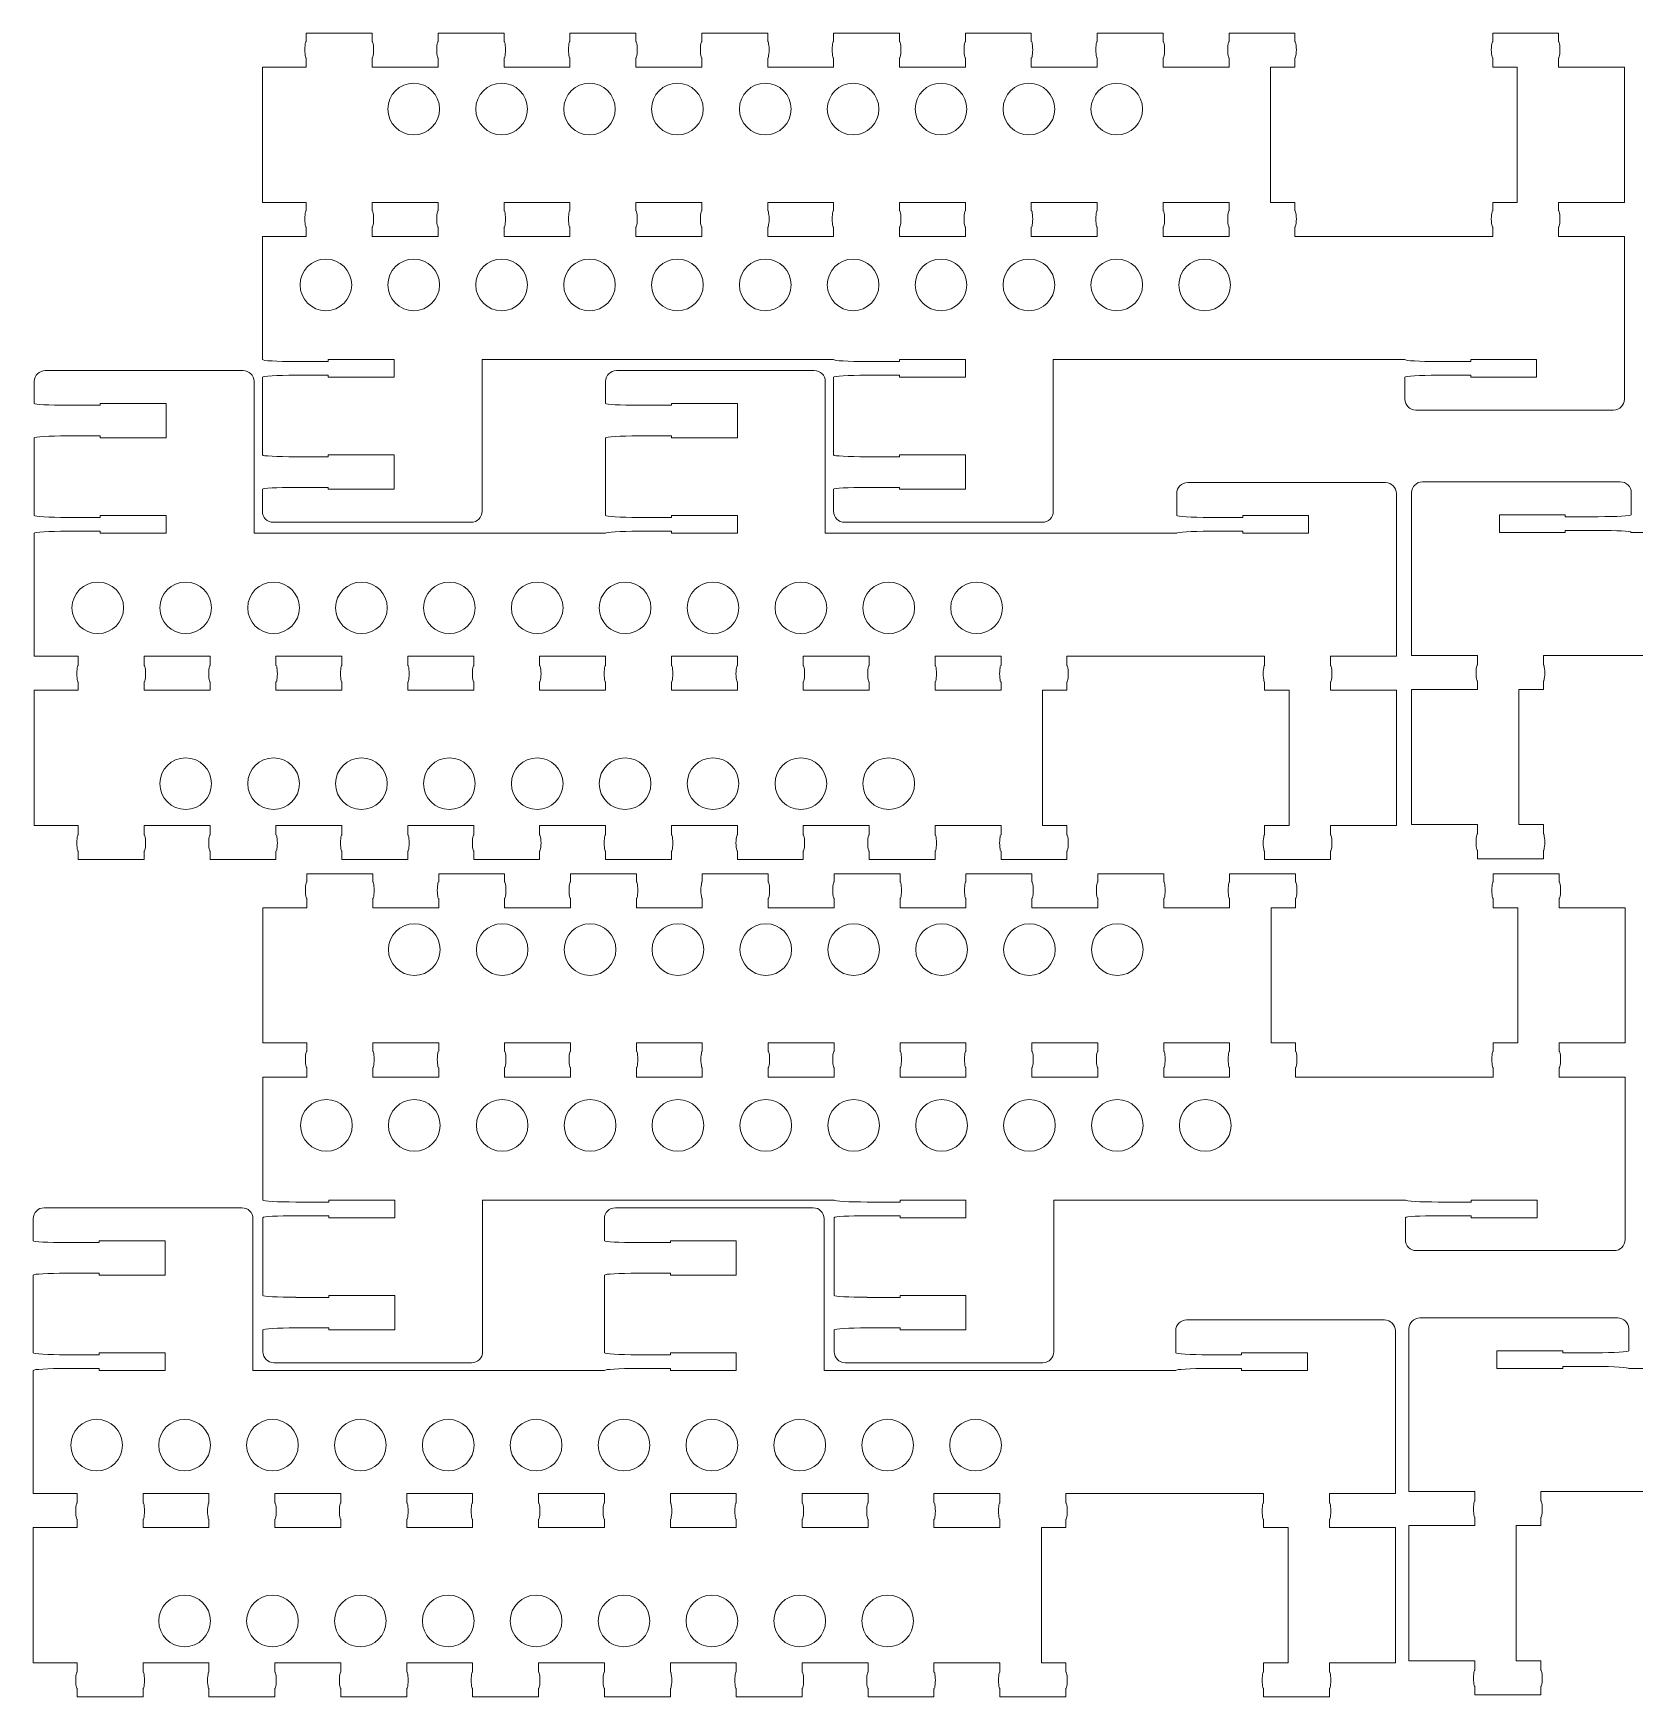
# Model space of a CAD drawing. Header units: millimetres. Extents: x 6 to 617, y 2 to 305.
# Drawn here: x 167 to 312.8, y 2.5 to 153.9 of the extents above; entities that cross this region are included whole.
import ezdxf

# ---------------------------------------------------------------- set-up
doc = ezdxf.new("R2010")
doc.units = ezdxf.units.MM
doc.header["$LTSCALE"] = 12.7
doc.layers.add('Visible', color=1, linetype='Continuous', lineweight=13)

msp = doc.modelspace()

# ---------------------------------------------------------------- linework, layer by layer
at = {"layer": 'Visible'}
for p, q in [((191.87, 153.14), (191.87, 153.89)), ((197.87, 153.89), (191.87, 153.89)), ((197.87, 153.14), (197.87, 153.89)), ((203.87, 153.14), (203.87, 153.89)), ((209.87, 153.89), (203.87, 153.89)), ((209.87, 153.14), (209.87, 153.89)), ((215.87, 153.14), (215.87, 153.89)), ((221.87, 153.89), (215.87, 153.89)), ((221.87, 153.14), (221.87, 153.89)), ((227.87, 153.14), (227.87, 153.89)), ((233.87, 153.89), (227.87, 153.89)), ((233.87, 153.14), (233.87, 153.89)), ((239.87, 153.14), (239.87, 153.89)), ((245.87, 153.89), (239.87, 153.89)), ((245.87, 153.14), (245.87, 153.89)), ((251.87, 153.14), (251.87, 153.89)), ((257.87, 153.89), (251.87, 153.89)), ((257.87, 153.14), (257.87, 153.89)), ((263.87, 153.14), (263.87, 153.89)), ((269.87, 153.89), (263.87, 153.89)), ((269.87, 153.14), (269.87, 153.89)), ((275.87, 153.14), (275.87, 153.89)), ((281.87, 153.89), (275.87, 153.89)), ((281.87, 153.14), (281.87, 153.89)), ((299.87, 153.14), (299.87, 153.89)), ((305.87, 153.89), (299.87, 153.89)), ((305.87, 153.14), (305.87, 153.89)), ((191.87, 150.79), (191.87, 151.64)), ((197.87, 150.79), (197.87, 151.64)), ((203.87, 150.79), (203.87, 151.64)), ((209.87, 150.79), (209.87, 151.64)), ((215.87, 150.79), (215.87, 151.64)), ((221.87, 150.79), (221.87, 151.64)), ((227.87, 150.79), (227.87, 151.64)), ((233.87, 150.79), (233.87, 151.64)), ((239.87, 150.79), (239.87, 151.64)), ((245.87, 150.79), (245.87, 151.64)), ((251.87, 150.79), (251.87, 151.64)), ((257.87, 150.79), (257.87, 151.64)), ((263.87, 150.79), (263.87, 151.64)), ((269.87, 150.79), (269.87, 151.64)), ((275.87, 150.79), (275.87, 151.64)), ((281.87, 150.79), (281.87, 151.64)), ((299.87, 150.79), (299.87, 151.64)), ((305.87, 150.79), (305.87, 151.64)), ((187.87, 150.79), (187.87, 138.49)), ((187.87, 150.79), (191.87, 150.79)), ((197.87, 150.79), (203.87, 150.79)), ((209.87, 150.79), (215.87, 150.79)), ((221.87, 150.79), (227.87, 150.79)), ((233.87, 150.79), (239.87, 150.79)), ((245.87, 150.79), (251.87, 150.79)), ((257.87, 150.79), (263.87, 150.79)), ((269.87, 150.79), (275.87, 150.79)), ((281.87, 150.79), (279.65, 150.79)), ((279.65, 150.79), (279.65, 138.49)), ((302.1, 150.79), (299.87, 150.79)), ((302.1, 150.79), (302.1, 138.49)), ((305.87, 150.79), (311.87, 150.79)), ((311.87, 150.79), (311.87, 138.49)), ((187.87, 138.49), (191.87, 138.49)), ((191.87, 137.74), (191.87, 138.49)), ((197.87, 138.49), (203.87, 138.49)), ((197.87, 137.74), (197.87, 138.49)), ((203.87, 137.74), (203.87, 138.49)), ((209.87, 138.49), (215.87, 138.49)), ((209.87, 137.74), (209.87, 138.49)), ((215.87, 137.74), (215.87, 138.49)), ((221.87, 138.49), (227.87, 138.49)), ((221.87, 137.74), (221.87, 138.49)), ((227.87, 137.74), (227.87, 138.49)), ((233.87, 138.49), (239.87, 138.49)), ((233.87, 137.74), (233.87, 138.49)), ((239.87, 137.74), (239.87, 138.49)), ((245.87, 138.49), (251.87, 138.49)), ((245.87, 137.74), (245.87, 138.49)), ((251.87, 137.74), (251.87, 138.49)), ((257.87, 138.49), (263.87, 138.49)), ((257.87, 137.74), (257.87, 138.49)), ((263.87, 137.74), (263.87, 138.49)), ((269.87, 138.49), (275.87, 138.49)), ((269.87, 137.74), (269.87, 138.49)), ((275.87, 137.74), (275.87, 138.49)), ((281.87, 138.49), (279.65, 138.49)), ((281.87, 137.74), (281.87, 138.49)), ((299.87, 137.74), (299.87, 138.49)), ((302.1, 138.49), (299.87, 138.49)), ((305.87, 138.49), (311.87, 138.49)), ((305.87, 137.74), (305.87, 138.49)), ((187.87, 135.39), (187.87, 124.19)), ((191.87, 135.39), (187.87, 135.39)), ((191.87, 135.39), (191.87, 136.24)), ((197.87, 135.39), (197.87, 136.24)), ((203.87, 135.39), (197.87, 135.39)), ((203.87, 135.39), (203.87, 136.24)), ((209.87, 135.39), (209.87, 136.24)), ((215.87, 135.39), (209.87, 135.39)), ((215.87, 135.39), (215.87, 136.24)), ((221.87, 135.39), (221.87, 136.24)), ((227.87, 135.39), (221.87, 135.39)), ((227.87, 135.39), (227.87, 136.24)), ((233.87, 135.39), (233.87, 136.24)), ((239.87, 135.39), (233.87, 135.39)), ((239.87, 135.39), (239.87, 136.24)), ((245.87, 135.39), (245.87, 136.24)), ((251.87, 135.39), (245.87, 135.39)), ((251.87, 135.39), (251.87, 136.24)), ((257.87, 135.39), (257.87, 136.24)), ((263.87, 135.39), (257.87, 135.39)), ((263.87, 135.39), (263.87, 136.24)), ((269.87, 135.39), (269.87, 136.24)), ((275.87, 135.39), (269.87, 135.39)), ((275.87, 135.39), (275.87, 136.24)), ((281.87, 135.39), (281.87, 136.24)), ((299.87, 135.39), (281.87, 135.39)), ((299.87, 135.39), (299.87, 136.24)), ((305.87, 135.39), (305.87, 136.24)), ((311.87, 135.39), (305.87, 135.39)), ((311.87, 135.39), (311.87, 120.59)), ((193.87, 124.19), (199.87, 124.19)), ((193.87, 124.01), (193.87, 124.19)), ((199.87, 124.19), (199.87, 122.59)), ((207.87, 124.19), (239.87, 124.19)), ((207.87, 124.19), (207.87, 110.39)), ((245.87, 124.19), (251.87, 124.19)), ((245.87, 124.01), (245.87, 124.19)), ((251.87, 124.19), (251.87, 122.59)), ((259.87, 124.19), (291.87, 124.19)), ((259.87, 124.19), (259.87, 110.39)), ((297.87, 124.19), (303.87, 124.19)), ((297.87, 124.01), (297.87, 124.19)), ((303.87, 124.19), (303.87, 122.59)), ((186.11, 123.2), (168.11, 123.2)), ((190.87, 124.01), (193.87, 124.01)), ((190.87, 122.76), (193.87, 122.76)), ((193.87, 122.76), (193.87, 122.59)), ((238.11, 123.2), (220.11, 123.2)), ((242.87, 124.01), (245.87, 124.01)), ((242.87, 122.76), (245.87, 122.76)), ((245.87, 122.76), (245.87, 122.59)), ((294.87, 124.01), (297.87, 124.01)), ((294.87, 122.76), (297.87, 122.76)), ((297.87, 122.76), (297.87, 122.59)), ((167.11, 120.2), (167.11, 122.2)), ((187.11, 108.4), (187.11, 122.2)), ((187.87, 122.59), (187.87, 115.51)), ((199.87, 122.59), (193.87, 122.59)), ((219.11, 120.2), (219.11, 122.2)), ((239.11, 108.4), (239.11, 122.2)), ((239.87, 122.59), (239.87, 115.51)), ((251.87, 122.59), (245.87, 122.59)), ((291.87, 122.59), (291.87, 120.59)), ((303.87, 122.59), (297.87, 122.59)), ((170.11, 120.03), (173.11, 120.03)), ((179.11, 120.2), (173.11, 120.2)), ((173.11, 120.03), (173.11, 120.2)), ((179.11, 117.08), (179.11, 120.2)), ((222.11, 120.03), (225.11, 120.03)), ((231.11, 120.2), (225.11, 120.2)), ((225.11, 120.03), (225.11, 120.2)), ((231.11, 117.08), (231.11, 120.2)), ((310.87, 119.59), (292.87, 119.59)), ((167.11, 110), (167.11, 117.08)), ((170.11, 117.24), (173.11, 117.24)), ((173.11, 117.24), (173.11, 117.08)), ((179.11, 117.08), (173.11, 117.08)), ((219.11, 110), (219.11, 117.08)), ((222.11, 117.24), (225.11, 117.24)), ((225.11, 117.24), (225.11, 117.08)), ((231.11, 117.08), (225.11, 117.08)), ((190.87, 115.34), (193.87, 115.34)), ((199.87, 115.51), (193.87, 115.51)), ((193.87, 115.34), (193.87, 115.51)), ((199.87, 115.51), (199.87, 112.39)), ((242.87, 115.34), (245.87, 115.34)), ((251.87, 115.51), (245.87, 115.51)), ((245.87, 115.34), (245.87, 115.51)), ((251.87, 115.51), (251.87, 112.39)), ((187.87, 112.39), (187.87, 110.39)), ((190.87, 112.55), (193.87, 112.55)), ((193.87, 112.55), (193.87, 112.39)), ((199.87, 112.39), (193.87, 112.39)), ((239.87, 112.39), (239.87, 110.39)), ((242.87, 112.55), (245.87, 112.55)), ((245.87, 112.55), (245.87, 112.39)), ((251.87, 112.39), (245.87, 112.39)), ((290.11, 113), (272.11, 113)), ((292.48, 97.27), (292.48, 112.07)), ((293.48, 113.07), (311.48, 113.07)), ((312.48, 110.07), (312.48, 112.07)), ((271.11, 110), (271.11, 112)), ((291.11, 97.2), (291.11, 112)), ((170.11, 109.82), (173.11, 109.82)), ((179.11, 110), (173.11, 110)), ((173.11, 109.82), (173.11, 110)), ((179.11, 108.4), (179.11, 110)), ((206.87, 109.39), (188.87, 109.39)), ((222.11, 109.82), (225.11, 109.82)), ((231.11, 110), (225.11, 110)), ((225.11, 109.82), (225.11, 110)), ((231.11, 108.4), (231.11, 110)), ((258.87, 109.39), (240.87, 109.39)), ((274.11, 109.82), (277.11, 109.82)), ((283.11, 110), (277.11, 110)), ((277.11, 109.82), (277.11, 110)), ((283.11, 108.4), (283.11, 110)), ((300.48, 110.07), (306.48, 110.07)), ((300.48, 108.47), (300.48, 110.07)), ((306.48, 109.89), (306.48, 110.07)), ((309.48, 109.89), (306.48, 109.89)), ((167.11, 97.2), (167.11, 108.4)), ((170.11, 108.57), (173.11, 108.57)), ((173.11, 108.57), (173.11, 108.4)), ((173.11, 108.4), (179.11, 108.4)), ((187.11, 108.4), (219.11, 108.4)), ((222.11, 108.57), (225.11, 108.57)), ((225.11, 108.57), (225.11, 108.4)), ((225.11, 108.4), (231.11, 108.4)), ((239.11, 108.4), (271.11, 108.4)), ((274.11, 108.57), (277.11, 108.57)), ((277.11, 108.57), (277.11, 108.4)), ((277.11, 108.4), (283.11, 108.4)), ((306.48, 108.47), (300.48, 108.47)), ((306.48, 108.64), (306.48, 108.47)), ((309.48, 108.64), (306.48, 108.64)), ((344.48, 108.47), (312.48, 108.47)), ((171.11, 97.2), (167.11, 97.2)), ((171.11, 97.2), (171.11, 96.35)), ((177.11, 97.2), (177.11, 96.35)), ((183.11, 97.2), (177.11, 97.2)), ((183.11, 97.2), (183.11, 96.35)), ((189.11, 97.2), (189.11, 96.35)), ((195.11, 97.2), (189.11, 97.2)), ((195.11, 97.2), (195.11, 96.35)), ((201.11, 97.2), (201.11, 96.35)), ((207.11, 97.2), (201.11, 97.2)), ((207.11, 97.2), (207.11, 96.35)), ((213.11, 97.2), (213.11, 96.35)), ((219.11, 97.2), (213.11, 97.2)), ((219.11, 97.2), (219.11, 96.35)), ((225.11, 97.2), (225.11, 96.35)), ((231.11, 97.2), (225.11, 97.2)), ((231.11, 97.2), (231.11, 96.35)), ((243.11, 97.2), (237.11, 97.2)), ((237.11, 97.2), (237.11, 96.35)), ((243.11, 97.2), (243.11, 96.35)), ((249.11, 97.2), (249.11, 96.35)), ((255.11, 97.2), (249.11, 97.2)), ((255.11, 97.2), (255.11, 96.35)), ((279.11, 97.2), (261.11, 97.2)), ((261.11, 97.2), (261.11, 96.35)), ((279.11, 97.2), (279.11, 96.35)), ((291.11, 97.2), (285.11, 97.2)), ((285.11, 97.2), (285.11, 96.35)), ((292.48, 97.27), (298.48, 97.27)), ((298.48, 97.27), (298.48, 96.42)), ((304.48, 97.27), (322.48, 97.27)), ((304.48, 97.27), (304.48, 96.42)), ((167.11, 81.8), (167.11, 94.1)), ((167.11, 94.1), (171.11, 94.1)), ((171.11, 94.85), (171.11, 94.1)), ((177.11, 94.85), (177.11, 94.1)), ((177.11, 94.1), (183.11, 94.1)), ((183.11, 94.85), (183.11, 94.1)), ((189.11, 94.85), (189.11, 94.1)), ((189.11, 94.1), (195.11, 94.1)), ((195.11, 94.85), (195.11, 94.1)), ((201.11, 94.85), (201.11, 94.1)), ((201.11, 94.1), (207.11, 94.1)), ((207.11, 94.85), (207.11, 94.1)), ((213.11, 94.85), (213.11, 94.1)), ((213.11, 94.1), (219.11, 94.1)), ((219.11, 94.85), (219.11, 94.1)), ((225.11, 94.85), (225.11, 94.1)), ((225.11, 94.1), (231.11, 94.1)), ((231.11, 94.85), (231.11, 94.1)), ((237.11, 94.85), (237.11, 94.1)), ((237.11, 94.1), (243.11, 94.1)), ((243.11, 94.85), (243.11, 94.1)), ((249.11, 94.85), (249.11, 94.1)), ((249.11, 94.1), (255.11, 94.1)), ((255.11, 94.85), (255.11, 94.1)), ((258.89, 94.1), (261.11, 94.1)), ((258.89, 94.1), (258.89, 81.8)), ((261.11, 94.85), (261.11, 94.1)), ((279.11, 94.85), (279.11, 94.1)), ((279.11, 94.1), (281.34, 94.1)), ((281.34, 94.1), (281.34, 81.8)), ((285.11, 94.85), (285.11, 94.1)), ((285.11, 94.1), (291.11, 94.1)), ((291.11, 81.8), (291.11, 94.1)), ((292.48, 81.87), (292.48, 94.17)), ((298.48, 94.17), (292.48, 94.17)), ((298.48, 94.92), (298.48, 94.17)), ((302.25, 94.17), (304.48, 94.17)), ((302.25, 81.87), (302.25, 94.17)), ((304.48, 94.92), (304.48, 94.17)), ((167.11, 81.8), (171.11, 81.8)), ((171.11, 81.8), (171.11, 80.95)), ((177.11, 81.8), (183.11, 81.8)), ((177.11, 81.8), (177.11, 80.95)), ((183.11, 81.8), (183.11, 80.95)), ((189.11, 81.8), (195.11, 81.8)), ((189.11, 81.8), (189.11, 80.95)), ((195.11, 81.8), (195.11, 80.95)), ((201.11, 81.8), (207.11, 81.8)), ((201.11, 81.8), (201.11, 80.95)), ((207.11, 81.8), (207.11, 80.95)), ((213.11, 81.8), (219.11, 81.8)), ((213.11, 81.8), (213.11, 80.95)), ((219.11, 81.8), (219.11, 80.95)), ((225.11, 81.8), (231.11, 81.8)), ((225.11, 81.8), (225.11, 80.95)), ((231.11, 81.8), (231.11, 80.95)), ((237.11, 81.8), (243.11, 81.8)), ((237.11, 81.8), (237.11, 80.95)), ((243.11, 81.8), (243.11, 80.95)), ((249.11, 81.8), (255.11, 81.8)), ((249.11, 81.8), (249.11, 80.95)), ((255.11, 81.8), (255.11, 80.95)), ((258.89, 81.8), (261.11, 81.8)), ((261.11, 81.8), (261.11, 80.95)), ((279.11, 81.8), (281.34, 81.8)), ((279.11, 81.8), (279.11, 80.95)), ((285.11, 81.8), (291.11, 81.8)), ((285.11, 81.8), (285.11, 80.95)), ((298.48, 81.87), (292.48, 81.87)), ((298.48, 81.87), (298.48, 81.02)), ((302.25, 81.87), (304.48, 81.87)), ((304.48, 81.87), (304.48, 81.02)), ((171.11, 79.45), (171.11, 78.7)), ((177.11, 79.45), (177.11, 78.7)), ((183.11, 79.45), (183.11, 78.7)), ((189.11, 79.45), (189.11, 78.7)), ((195.11, 79.45), (195.11, 78.7)), ((201.11, 79.45), (201.11, 78.7)), ((207.11, 79.45), (207.11, 78.7)), ((213.11, 79.45), (213.11, 78.7)), ((219.11, 79.45), (219.11, 78.7)), ((225.11, 79.45), (225.11, 78.7)), ((231.11, 79.45), (231.11, 78.7)), ((237.11, 79.45), (237.11, 78.7)), ((243.11, 79.45), (243.11, 78.7)), ((249.11, 79.45), (249.11, 78.7)), ((255.11, 79.45), (255.11, 78.7)), ((261.11, 79.45), (261.11, 78.7)), ((279.11, 79.45), (279.11, 78.7)), ((285.11, 79.45), (285.11, 78.7)), ((298.48, 79.52), (298.48, 78.77)), ((298.48, 78.77), (304.48, 78.77)), ((304.48, 79.52), (304.48, 78.77)), ((177.11, 78.7), (171.11, 78.7)), ((189.11, 78.7), (183.11, 78.7)), ((191.92, 76.65), (191.92, 77.4)), ((197.92, 77.4), (191.92, 77.4)), ((201.11, 78.7), (195.11, 78.7)), ((197.92, 76.65), (197.92, 77.4)), ((203.92, 76.65), (203.92, 77.4)), ((209.92, 77.4), (203.92, 77.4)), ((213.11, 78.7), (207.11, 78.7)), ((209.92, 76.65), (209.92, 77.4)), ((215.92, 76.65), (215.92, 77.4)), ((221.92, 77.4), (215.92, 77.4)), ((225.11, 78.7), (219.11, 78.7)), ((221.92, 76.65), (221.92, 77.4)), ((227.92, 76.65), (227.92, 77.4)), ((233.92, 77.4), (227.92, 77.4)), ((237.11, 78.7), (231.11, 78.7)), ((233.92, 76.65), (233.92, 77.4)), ((239.92, 76.65), (239.92, 77.4)), ((245.92, 77.4), (239.92, 77.4)), ((249.11, 78.7), (243.11, 78.7)), ((245.92, 76.65), (245.92, 77.4)), ((251.92, 76.65), (251.92, 77.4)), ((257.92, 77.4), (251.92, 77.4)), ((261.11, 78.7), (255.11, 78.7)), ((257.92, 76.65), (257.92, 77.4)), ((263.92, 76.65), (263.92, 77.4)), ((269.92, 77.4), (263.92, 77.4)), ((269.92, 76.65), (269.92, 77.4)), ((275.92, 76.65), (275.92, 77.4)), ((281.92, 77.4), (275.92, 77.4)), ((285.11, 78.7), (279.11, 78.7)), ((281.92, 76.65), (281.92, 77.4)), ((299.92, 76.65), (299.92, 77.4)), ((305.92, 77.4), (299.92, 77.4)), ((305.92, 76.65), (305.92, 77.4)), ((187.92, 74.3), (187.92, 62)), ((187.92, 74.3), (191.92, 74.3)), ((191.92, 74.3), (191.92, 75.15)), ((197.92, 74.3), (197.92, 75.15)), ((197.92, 74.3), (203.92, 74.3)), ((203.92, 74.3), (203.92, 75.15)), ((209.92, 74.3), (209.92, 75.15)), ((209.92, 74.3), (215.92, 74.3)), ((215.92, 74.3), (215.92, 75.15)), ((221.92, 74.3), (221.92, 75.15)), ((221.92, 74.3), (227.92, 74.3)), ((227.92, 74.3), (227.92, 75.15)), ((233.92, 74.3), (233.92, 75.15)), ((233.92, 74.3), (239.92, 74.3)), ((239.92, 74.3), (239.92, 75.15)), ((245.92, 74.3), (245.92, 75.15)), ((245.92, 74.3), (251.92, 74.3)), ((251.92, 74.3), (251.92, 75.15)), ((257.92, 74.3), (257.92, 75.15)), ((257.92, 74.3), (263.92, 74.3)), ((263.92, 74.3), (263.92, 75.15)), ((269.92, 74.3), (269.92, 75.15)), ((269.92, 74.3), (275.92, 74.3)), ((275.92, 74.3), (275.92, 75.15)), ((281.92, 74.3), (279.7, 74.3)), ((279.7, 74.3), (279.7, 62)), ((281.92, 74.3), (281.92, 75.15)), ((299.92, 74.3), (299.92, 75.15)), ((302.15, 74.3), (299.92, 74.3)), ((302.15, 74.3), (302.15, 62)), ((305.92, 74.3), (305.92, 75.15)), ((305.92, 74.3), (311.92, 74.3)), ((311.92, 74.3), (311.92, 62)), ((187.92, 62), (191.92, 62)), ((191.92, 61.25), (191.92, 62)), ((197.92, 62), (203.92, 62)), ((197.92, 61.25), (197.92, 62)), ((203.92, 61.25), (203.92, 62)), ((209.92, 62), (215.92, 62)), ((209.92, 61.25), (209.92, 62)), ((215.92, 61.25), (215.92, 62)), ((221.92, 62), (227.92, 62)), ((221.92, 61.25), (221.92, 62)), ((227.92, 61.25), (227.92, 62)), ((233.92, 62), (239.92, 62)), ((233.92, 61.25), (233.92, 62)), ((239.92, 61.25), (239.92, 62)), ((245.92, 62), (251.92, 62)), ((245.92, 61.25), (245.92, 62)), ((251.92, 61.25), (251.92, 62)), ((257.92, 62), (263.92, 62)), ((257.92, 61.25), (257.92, 62)), ((263.92, 61.25), (263.92, 62)), ((269.92, 62), (275.92, 62)), ((269.92, 61.25), (269.92, 62)), ((275.92, 61.25), (275.92, 62)), ((281.92, 62), (279.7, 62)), ((281.92, 61.25), (281.92, 62)), ((299.92, 61.25), (299.92, 62)), ((302.15, 62), (299.92, 62)), ((305.92, 62), (311.92, 62)), ((305.92, 61.25), (305.92, 62)), ((191.92, 58.9), (191.92, 59.75)), ((197.92, 58.9), (197.92, 59.75)), ((203.92, 58.9), (203.92, 59.75)), ((209.92, 58.9), (209.92, 59.75)), ((215.92, 58.9), (215.92, 59.75)), ((221.92, 58.9), (221.92, 59.75)), ((227.92, 58.9), (227.92, 59.75)), ((233.92, 58.9), (233.92, 59.75)), ((239.92, 58.9), (239.92, 59.75)), ((245.92, 58.9), (245.92, 59.75)), ((251.92, 58.9), (251.92, 59.75)), ((257.92, 58.9), (257.92, 59.75)), ((263.92, 58.9), (263.92, 59.75)), ((269.92, 58.9), (269.92, 59.75)), ((275.92, 58.9), (275.92, 59.75)), ((281.92, 58.9), (281.92, 59.75)), ((299.92, 58.9), (299.92, 59.75)), ((305.92, 58.9), (305.92, 59.75)), ((187.92, 58.9), (187.92, 47.7)), ((191.92, 58.9), (187.92, 58.9)), ((203.92, 58.9), (197.92, 58.9)), ((215.92, 58.9), (209.92, 58.9)), ((227.92, 58.9), (221.92, 58.9)), ((239.92, 58.9), (233.92, 58.9)), ((251.92, 58.9), (245.92, 58.9)), ((263.92, 58.9), (257.92, 58.9)), ((275.92, 58.9), (269.92, 58.9)), ((299.92, 58.9), (281.92, 58.9)), ((311.92, 58.9), (305.92, 58.9)), ((311.92, 58.9), (311.92, 44.1)), ((186.01, 47), (168.01, 47)), ((190.92, 47.52), (193.92, 47.52)), ((193.92, 47.7), (199.92, 47.7)), ((193.92, 47.52), (193.92, 47.7)), ((199.92, 47.7), (199.92, 46.1)), ((207.92, 47.7), (239.92, 47.7)), ((207.92, 47.7), (207.92, 33.9)), ((238.01, 47), (220.01, 47)), ((242.92, 47.52), (245.92, 47.52)), ((245.92, 47.7), (251.92, 47.7)), ((245.92, 47.52), (245.92, 47.7)), ((251.92, 47.7), (251.92, 46.1)), ((259.92, 47.7), (291.92, 47.7)), ((259.92, 47.7), (259.92, 33.9)), ((294.92, 47.52), (297.92, 47.52)), ((297.92, 47.7), (303.92, 47.7)), ((297.92, 47.52), (297.92, 47.7)), ((303.92, 47.7), (303.92, 46.1)), ((167.01, 44), (167.01, 46)), ((187.01, 32.2), (187.01, 46)), ((187.92, 46.1), (187.92, 39.02)), ((190.92, 46.27), (193.92, 46.27)), ((193.92, 46.27), (193.92, 46.1)), ((199.92, 46.1), (193.92, 46.1)), ((219.01, 44), (219.01, 46)), ((239.01, 32.2), (239.01, 46)), ((239.92, 46.1), (239.92, 39.02)), ((242.92, 46.27), (245.92, 46.27)), ((245.92, 46.27), (245.92, 46.1)), ((251.92, 46.1), (245.92, 46.1)), ((291.92, 46.1), (291.92, 44.1)), ((294.92, 46.27), (297.92, 46.27)), ((297.92, 46.27), (297.92, 46.1)), ((303.92, 46.1), (297.92, 46.1)), ((179.01, 44), (173.01, 44)), ((173.01, 43.84), (173.01, 44)), ((179.01, 40.88), (179.01, 44)), ((231.01, 44), (225.01, 44)), ((225.01, 43.84), (225.01, 44)), ((231.01, 40.88), (231.01, 44)), ((170.01, 43.84), (173.01, 43.84)), ((222.01, 43.84), (225.01, 43.84)), ((310.92, 43.1), (292.92, 43.1)), ((167.01, 33.8), (167.01, 40.88)), ((170.01, 41.05), (173.01, 41.05)), ((173.01, 41.05), (173.01, 40.88)), ((179.01, 40.88), (173.01, 40.88)), ((219.01, 33.8), (219.01, 40.88)), ((222.01, 41.05), (225.01, 41.05)), ((225.01, 41.05), (225.01, 40.88)), ((231.01, 40.88), (225.01, 40.88)), ((190.92, 38.85), (193.92, 38.85)), ((199.92, 39.02), (193.92, 39.02)), ((193.92, 38.85), (193.92, 39.02)), ((199.92, 39.02), (199.92, 35.9)), ((242.92, 38.85), (245.92, 38.85)), ((251.92, 39.02), (245.92, 39.02)), ((245.92, 38.85), (245.92, 39.02)), ((251.92, 39.02), (251.92, 35.9)), ((290.01, 36.8), (272.01, 36.8)), ((293.25, 36.98), (311.25, 36.98)), ((187.92, 35.9), (187.92, 33.9)), ((190.92, 36.06), (193.92, 36.06)), ((193.92, 36.06), (193.92, 35.9)), ((199.92, 35.9), (193.92, 35.9)), ((239.92, 35.9), (239.92, 33.9)), ((242.92, 36.06), (245.92, 36.06)), ((245.92, 36.06), (245.92, 35.9)), ((251.92, 35.9), (245.92, 35.9)), ((271.01, 33.8), (271.01, 35.8)), ((291.01, 21), (291.01, 35.8)), ((292.25, 21.18), (292.25, 35.98)), ((312.25, 33.98), (312.25, 35.98)), ((170.01, 33.63), (173.01, 33.63)), ((179.01, 33.8), (173.01, 33.8)), ((173.01, 33.63), (173.01, 33.8)), ((179.01, 32.2), (179.01, 33.8)), ((222.01, 33.63), (225.01, 33.63)), ((231.01, 33.8), (225.01, 33.8)), ((225.01, 33.63), (225.01, 33.8)), ((231.01, 32.2), (231.01, 33.8)), ((274.01, 33.63), (277.01, 33.63)), ((283.01, 33.8), (277.01, 33.8)), ((277.01, 33.63), (277.01, 33.8)), ((283.01, 32.2), (283.01, 33.8)), ((300.25, 33.98), (306.25, 33.98)), ((300.25, 32.38), (300.25, 33.98)), ((306.25, 33.8), (306.25, 33.98)), ((309.25, 33.8), (306.25, 33.8)), ((167.01, 21), (167.01, 32.2)), ((170.01, 32.38), (173.01, 32.38)), ((173.01, 32.38), (173.01, 32.2)), ((173.01, 32.2), (179.01, 32.2)), ((187.01, 32.2), (219.01, 32.2)), ((206.92, 32.9), (188.92, 32.9)), ((222.01, 32.38), (225.01, 32.38)), ((225.01, 32.38), (225.01, 32.2)), ((225.01, 32.2), (231.01, 32.2)), ((239.01, 32.2), (271.01, 32.2)), ((258.92, 32.9), (240.92, 32.9)), ((274.01, 32.38), (277.01, 32.38)), ((277.01, 32.38), (277.01, 32.2)), ((277.01, 32.2), (283.01, 32.2)), ((306.25, 32.38), (300.25, 32.38)), ((306.25, 32.55), (306.25, 32.38)), ((309.25, 32.55), (306.25, 32.55)), ((344.25, 32.38), (312.25, 32.38)), ((171.01, 21), (167.01, 21)), ((171.01, 21), (171.01, 20.15)), ((177.01, 21), (177.01, 20.15)), ((183.01, 21), (177.01, 21)), ((183.01, 21), (183.01, 20.15)), ((189.01, 21), (189.01, 20.15)), ((195.01, 21), (189.01, 21)), ((195.01, 21), (195.01, 20.15)), ((201.01, 21), (201.01, 20.15)), ((207.01, 21), (201.01, 21)), ((207.01, 21), (207.01, 20.15)), ((213.01, 21), (213.01, 20.15)), ((219.01, 21), (213.01, 21)), ((219.01, 21), (219.01, 20.15)), ((225.01, 21), (225.01, 20.15)), ((231.01, 21), (225.01, 21)), ((231.01, 21), (231.01, 20.15)), ((243.01, 21), (237.01, 21)), ((237.01, 21), (237.01, 20.15)), ((243.01, 21), (243.01, 20.15)), ((249.01, 21), (249.01, 20.15)), ((255.01, 21), (249.01, 21)), ((255.01, 21), (255.01, 20.15)), ((279.01, 21), (261.01, 21)), ((261.01, 21), (261.01, 20.15)), ((279.01, 21), (279.01, 20.15)), ((291.01, 21), (285.01, 21)), ((285.01, 21), (285.01, 20.15)), ((292.25, 21.18), (298.25, 21.18)), ((298.25, 21.18), (298.25, 20.33)), ((304.25, 21.18), (322.25, 21.18)), ((304.25, 21.18), (304.25, 20.33)), ((171.01, 18.65), (171.01, 17.9)), ((177.01, 18.65), (177.01, 17.9)), ((183.01, 18.65), (183.01, 17.9)), ((189.01, 18.65), (189.01, 17.9)), ((195.01, 18.65), (195.01, 17.9)), ((201.01, 18.65), (201.01, 17.9)), ((207.01, 18.65), (207.01, 17.9)), ((213.01, 18.65), (213.01, 17.9)), ((219.01, 18.65), (219.01, 17.9)), ((225.01, 18.65), (225.01, 17.9)), ((231.01, 18.65), (231.01, 17.9)), ((237.01, 18.65), (237.01, 17.9)), ((243.01, 18.65), (243.01, 17.9)), ((249.01, 18.65), (249.01, 17.9)), ((255.01, 18.65), (255.01, 17.9)), ((261.01, 18.65), (261.01, 17.9)), ((279.01, 18.65), (279.01, 17.9)), ((285.01, 18.65), (285.01, 17.9)), ((298.25, 18.83), (298.25, 18.08)), ((304.25, 18.83), (304.25, 18.08)), ((167.01, 5.6), (167.01, 17.9)), ((167.01, 17.9), (171.01, 17.9)), ((177.01, 17.9), (183.01, 17.9)), ((189.01, 17.9), (195.01, 17.9)), ((201.01, 17.9), (207.01, 17.9)), ((213.01, 17.9), (219.01, 17.9)), ((225.01, 17.9), (231.01, 17.9)), ((237.01, 17.9), (243.01, 17.9)), ((249.01, 17.9), (255.01, 17.9)), ((258.79, 17.9), (261.01, 17.9)), ((258.79, 17.9), (258.79, 5.6)), ((279.01, 17.9), (281.24, 17.9)), ((281.24, 17.9), (281.24, 5.6)), ((285.01, 17.9), (291.01, 17.9)), ((291.01, 5.6), (291.01, 17.9)), ((292.25, 5.78), (292.25, 18.08)), ((298.25, 18.08), (292.25, 18.08)), ((302.02, 18.08), (304.25, 18.08)), ((302.02, 5.78), (302.02, 18.08)), ((167.01, 5.6), (171.01, 5.6)), ((171.01, 5.6), (171.01, 4.75)), ((177.01, 5.6), (183.01, 5.6)), ((177.01, 5.6), (177.01, 4.75)), ((183.01, 5.6), (183.01, 4.75)), ((189.01, 5.6), (195.01, 5.6)), ((189.01, 5.6), (189.01, 4.75)), ((195.01, 5.6), (195.01, 4.75)), ((201.01, 5.6), (207.01, 5.6)), ((201.01, 5.6), (201.01, 4.75)), ((207.01, 5.6), (207.01, 4.75)), ((213.01, 5.6), (219.01, 5.6)), ((213.01, 5.6), (213.01, 4.75)), ((219.01, 5.6), (219.01, 4.75)), ((225.01, 5.6), (231.01, 5.6)), ((225.01, 5.6), (225.01, 4.75)), ((231.01, 5.6), (231.01, 4.75)), ((237.01, 5.6), (243.01, 5.6)), ((237.01, 5.6), (237.01, 4.75)), ((243.01, 5.6), (243.01, 4.75)), ((249.01, 5.6), (255.01, 5.6)), ((249.01, 5.6), (249.01, 4.75)), ((255.01, 5.6), (255.01, 4.75)), ((258.79, 5.6), (261.01, 5.6)), ((261.01, 5.6), (261.01, 4.75)), ((279.01, 5.6), (281.24, 5.6)), ((279.01, 5.6), (279.01, 4.75)), ((285.01, 5.6), (291.01, 5.6)), ((285.01, 5.6), (285.01, 4.75)), ((298.25, 5.78), (292.25, 5.78)), ((298.25, 5.78), (298.25, 4.93)), ((302.02, 5.78), (304.25, 5.78)), ((304.25, 5.78), (304.25, 4.93)), ((171.01, 3.25), (171.01, 2.5)), ((177.01, 3.25), (177.01, 2.5)), ((183.01, 3.25), (183.01, 2.5)), ((189.01, 3.25), (189.01, 2.5)), ((195.01, 3.25), (195.01, 2.5)), ((201.01, 3.25), (201.01, 2.5)), ((207.01, 3.25), (207.01, 2.5)), ((213.01, 3.25), (213.01, 2.5)), ((219.01, 3.25), (219.01, 2.5)), ((225.01, 3.25), (225.01, 2.5)), ((231.01, 3.25), (231.01, 2.5)), ((237.01, 3.25), (237.01, 2.5)), ((243.01, 3.25), (243.01, 2.5)), ((249.01, 3.25), (249.01, 2.5)), ((255.01, 3.25), (255.01, 2.5)), ((261.01, 3.25), (261.01, 2.5)), ((279.01, 3.25), (279.01, 2.5)), ((285.01, 3.25), (285.01, 2.5)), ((298.25, 3.43), (298.25, 2.68)), ((304.25, 3.43), (304.25, 2.68)), ((177.01, 2.5), (171.01, 2.5)), ((189.01, 2.5), (183.01, 2.5)), ((201.01, 2.5), (195.01, 2.5)), ((213.01, 2.5), (207.01, 2.5)), ((225.01, 2.5), (219.01, 2.5)), ((237.01, 2.5), (231.01, 2.5)), ((249.01, 2.5), (243.01, 2.5)), ((261.01, 2.5), (255.01, 2.5)), ((285.01, 2.5), (279.01, 2.5)), ((298.25, 2.68), (304.25, 2.68))]:
    msp.add_line(p, q, dxfattribs=at)
for centre in [(201.65, 146.99), (209.65, 146.99), (217.65, 146.99), (225.65, 146.99), (233.65, 146.99), (241.65, 146.99), (249.65, 146.99), (257.65, 146.99), (265.65, 146.99), (193.65, 130.99), (201.65, 130.99), (209.65, 130.99), (217.65, 130.99), (225.65, 130.99), (233.65, 130.99), (241.65, 130.99), (249.65, 130.99), (257.65, 130.99), (265.65, 130.99), (273.65, 130.99), (172.89, 101.6), (180.89, 101.6), (188.89, 101.6), (196.89, 101.6), (204.89, 101.6), (212.89, 101.6), (220.89, 101.6), (228.89, 101.6), (236.89, 101.6), (244.89, 101.6), (252.89, 101.6), (180.89, 85.6), (188.89, 85.6), (196.89, 85.6), (204.89, 85.6), (212.89, 85.6), (220.89, 85.6), (228.89, 85.6), (236.89, 85.6), (244.89, 85.6), (201.7, 70.5), (209.7, 70.5), (217.7, 70.5), (225.7, 70.5), (233.7, 70.5), (241.7, 70.5), (249.7, 70.5), (257.7, 70.5), (265.7, 70.5), (193.7, 54.5), (201.7, 54.5), (209.7, 54.5), (217.7, 54.5), (225.7, 54.5), (233.7, 54.5), (241.7, 54.5), (249.7, 54.5), (257.7, 54.5), (265.7, 54.5), (273.7, 54.5), (172.79, 25.4), (180.79, 25.4), (188.79, 25.4), (196.79, 25.4), (204.79, 25.4), (212.79, 25.4), (220.79, 25.4), (228.79, 25.4), (236.79, 25.4), (244.79, 25.4), (252.79, 25.4), (180.79, 9.4), (188.79, 9.4), (196.79, 9.4), (204.79, 9.4), (212.79, 9.4), (220.79, 9.4), (228.79, 9.4), (236.79, 9.4), (244.79, 9.4)]:
    msp.add_circle(centre, 2.35, dxfattribs=at)
for centre, start, end in [((168.11, 122.2), 90, 180), ((186.11, 122.2), 0, 90), ((220.11, 122.2), 90, 180), ((238.11, 122.2), 0, 90), ((292.87, 120.59), 180, 270), ((310.87, 120.59), 270, 0), ((272.11, 112), 90, 180), ((290.11, 112), 0, 90), ((293.48, 112.07), 90, 180), ((311.48, 112.07), 0, 90), ((188.87, 110.39), 180, 270), ((206.87, 110.39), 270, 0), ((240.87, 110.39), 180, 270), ((258.87, 110.39), 270, 0), ((168.01, 46), 90, 180), ((186.01, 46), 0, 90), ((220.01, 46), 90, 180), ((238.01, 46), 0, 90), ((292.92, 44.1), 180, 270), ((310.92, 44.1), 270, 0), ((272.01, 35.8), 90, 180), ((290.01, 35.8), 0, 90), ((293.25, 35.98), 90, 180), ((311.25, 35.98), 0, 90), ((188.92, 33.9), 180, 270), ((206.92, 33.9), 270, 0), ((240.92, 33.9), 180, 270), ((258.92, 33.9), 270, 0)]:
    msp.add_arc(centre, 1, start, end, dxfattribs=at)
at = {"layer": 'Visible', "extrusion": (0, -1.22465e-16, -1)}
for centre, major_axis, ratio, start_param, end_param in [((191.87, 152.39), (0, -0.75), 0.166667, 0, 3.141593), ((203.87, 152.39), (0, -0.75), 0.166667, 0, 3.141593), ((215.87, 152.39), (0, -0.75), 0.166667, 0, 3.141593), ((227.87, 152.39), (0, -0.75), 0.166667, 0, 3.141593), ((239.87, 152.39), (0, -0.75), 0.166667, 0, 3.141593), ((251.87, 152.39), (0, -0.75), 0.166667, 0, 3.141593), ((263.87, 152.39), (0, -0.75), 0.166667, 0, 3.141593), ((275.87, 152.39), (0, -0.75), 0.166667, 0, 3.141593), ((299.87, 152.39), (0, -0.75), 0.166667, 0, 3.141593), ((191.87, 136.99), (0, -0.75), 0.166667, 0, 3.141593), ((203.87, 136.99), (0, -0.75), 0.166667, 0, 3.141593), ((215.87, 136.99), (0, -0.75), 0.166667, 0, 3.141593), ((227.87, 136.99), (0, -0.75), 0.166667, 0, 3.141593), ((239.87, 136.99), (0, -0.75), 0.166667, 0, 3.141593), ((251.87, 136.99), (0, -0.75), 0.166667, 0, 3.141593), ((263.87, 136.99), (0, -0.75), 0.166667, 0, 3.141593), ((275.87, 136.99), (0, -0.75), 0.166667, 0, 3.141593), ((299.87, 136.99), (0, -0.75), 0.166667, 0, 3.141593), ((190.87, 124.19), (-3, 0), 0.058333, 4.712389, 6.283185), ((242.87, 124.19), (-3, 0), 0.058333, 4.712389, 6.283185), ((294.87, 124.19), (-3, 0), 0.058333, 4.712389, 6.283185), ((190.87, 122.59), (3, 0), 0.058333, 3.141593, 4.712389), ((242.87, 122.59), (3, 0), 0.058333, 3.141593, 4.712389), ((294.87, 122.59), (3, 0), 0.058333, 3.141593, 4.712389), ((190.87, 115.51), (-3, 0), 0.055, 4.712389, 6.283185), ((242.87, 115.51), (-3, 0), 0.055, 4.712389, 6.283185), ((190.87, 112.39), (3, 0), 0.055, 3.141593, 4.712389), ((242.87, 112.39), (3, 0), 0.055, 3.141593, 4.712389), ((191.92, 75.9), (0, -0.75), 0.166667, 0, 3.141593), ((203.92, 75.9), (0, -0.75), 0.166667, 0, 3.141593), ((215.92, 75.9), (0, -0.75), 0.166667, 0, 3.141593), ((227.92, 75.9), (0, -0.75), 0.166667, 0, 3.141593), ((239.92, 75.9), (0, -0.75), 0.166667, 0, 3.141593), ((251.92, 75.9), (0, -0.75), 0.166667, 0, 3.141593), ((263.92, 75.9), (0, -0.75), 0.166667, 0, 3.141593), ((275.92, 75.9), (0, -0.75), 0.166667, 0, 3.141593), ((299.92, 75.9), (0, -0.75), 0.166667, 0, 3.141593), ((191.92, 60.5), (0, -0.75), 0.166667, 0, 3.141593), ((203.92, 60.5), (0, -0.75), 0.166667, 0, 3.141593), ((215.92, 60.5), (0, -0.75), 0.166667, 0, 3.141593), ((227.92, 60.5), (0, -0.75), 0.166667, 0, 3.141593), ((239.92, 60.5), (0, -0.75), 0.166667, 0, 3.141593), ((251.92, 60.5), (0, -0.75), 0.166667, 0, 3.141593), ((263.92, 60.5), (0, -0.75), 0.166667, 0, 3.141593), ((275.92, 60.5), (0, -0.75), 0.166667, 0, 3.141593), ((299.92, 60.5), (0, -0.75), 0.166667, 0, 3.141593), ((190.92, 47.7), (-3, 0), 0.058333, 4.712389, 6.283185), ((242.92, 47.7), (-3, 0), 0.058333, 4.712389, 6.283185), ((294.92, 47.7), (-3, 0), 0.058333, 4.712389, 6.283185), ((190.92, 46.1), (3, 0), 0.058333, 3.141593, 4.712389), ((242.92, 46.1), (3, 0), 0.058333, 3.141593, 4.712389), ((294.92, 46.1), (3, 0), 0.058333, 3.141593, 4.712389), ((190.92, 39.02), (-3, 0), 0.055, 4.712389, 6.283185), ((242.92, 39.02), (-3, 0), 0.055, 4.712389, 6.283185), ((190.92, 35.9), (3, 0), 0.055, 3.141593, 4.712389), ((242.92, 35.9), (3, 0), 0.055, 3.141593, 4.712389)]:
    msp.add_ellipse(centre, major_axis=major_axis, ratio=ratio, start_param=start_param, end_param=end_param, dxfattribs=at)
at = {"layer": 'Visible', "extrusion": (-2.73691e-48, -1.22465e-16, -1)}
for centre in [(197.87, 152.39), (209.87, 152.39), (221.87, 152.39), (233.87, 152.39), (245.87, 152.39), (257.87, 152.39), (269.87, 152.39), (281.87, 152.39), (305.87, 152.39), (197.87, 136.99), (209.87, 136.99), (221.87, 136.99), (233.87, 136.99), (245.87, 136.99), (257.87, 136.99), (269.87, 136.99), (281.87, 136.99), (305.87, 136.99), (197.92, 75.9), (209.92, 75.9), (221.92, 75.9), (233.92, 75.9), (245.92, 75.9), (257.92, 75.9), (269.92, 75.9), (281.92, 75.9), (305.92, 75.9), (197.92, 60.5), (209.92, 60.5), (221.92, 60.5), (233.92, 60.5), (245.92, 60.5), (257.92, 60.5), (269.92, 60.5), (281.92, 60.5), (305.92, 60.5)]:
    msp.add_ellipse(centre, major_axis=(0, 0.75), ratio=0.166667, start_param=0, end_param=3.141593, dxfattribs=at)
at = {"layer": 'Visible'}
for centre, major_axis, ratio, start_param, end_param in [((170.11, 120.2), (3, 0), 0.055, 3.141593, 4.712389), ((222.11, 120.2), (3, 0), 0.055, 3.141593, 4.712389), ((170.11, 117.08), (-3, 0), 0.055, 4.712389, 6.283185), ((222.11, 117.08), (-3, 0), 0.055, 4.712389, 6.283185), ((170.11, 110), (3, 0), 0.058333, 3.141593, 4.712389), ((222.11, 110), (3, 0), 0.058333, 3.141593, 4.712389), ((274.11, 110), (3, 0), 0.058333, 3.141593, 4.712389), ((170.11, 108.4), (-3, 0), 0.058333, 4.712389, 6.283185), ((222.11, 108.4), (-3, 0), 0.058333, 4.712389, 6.283185), ((274.11, 108.4), (-3, 0), 0.058333, 4.712389, 6.283185), ((171.11, 95.6), (0, 0.75), 0.166667, 0, 3.141593), ((177.11, 95.6), (0, -0.75), 0.166667, 0, 3.141593), ((183.11, 95.6), (0, 0.75), 0.166667, 0, 3.141593), ((189.11, 95.6), (0, -0.75), 0.166667, 0, 3.141593), ((195.11, 95.6), (0, 0.75), 0.166667, 0, 3.141593), ((201.11, 95.6), (0, -0.75), 0.166667, 0, 3.141593), ((207.11, 95.6), (0, 0.75), 0.166667, 0, 3.141593), ((213.11, 95.6), (0, -0.75), 0.166667, 0, 3.141593), ((219.11, 95.6), (0, 0.75), 0.166667, 0, 3.141593), ((225.11, 95.6), (0, -0.75), 0.166667, 0, 3.141593), ((231.11, 95.6), (0, 0.75), 0.166667, 0, 3.141593), ((237.11, 95.6), (0, -0.75), 0.166667, 0, 3.141593), ((243.11, 95.6), (0, 0.75), 0.166667, 0, 3.141593), ((249.11, 95.6), (0, -0.75), 0.166667, 0, 3.141593), ((255.11, 95.6), (0, 0.75), 0.166667, 0, 3.141593), ((261.11, 95.6), (0, -0.75), 0.166667, 0, 3.141593), ((279.11, 95.6), (0, 0.75), 0.166667, 0, 3.141593), ((285.11, 95.6), (0, -0.75), 0.166667, 0, 3.141593), ((171.11, 80.2), (0, 0.75), 0.166667, 0, 3.141593), ((177.11, 80.2), (0, -0.75), 0.166667, 0, 3.141593), ((183.11, 80.2), (0, 0.75), 0.166667, 0, 3.141593), ((189.11, 80.2), (0, -0.75), 0.166667, 0, 3.141593), ((195.11, 80.2), (0, 0.75), 0.166667, 0, 3.141593), ((201.11, 80.2), (0, -0.75), 0.166667, 0, 3.141593), ((207.11, 80.2), (0, 0.75), 0.166667, 0, 3.141593), ((213.11, 80.2), (0, -0.75), 0.166667, 0, 3.141593), ((219.11, 80.2), (0, 0.75), 0.166667, 0, 3.141593), ((225.11, 80.2), (0, -0.75), 0.166667, 0, 3.141593), ((231.11, 80.2), (0, 0.75), 0.166667, 0, 3.141593), ((237.11, 80.2), (0, -0.75), 0.166667, 0, 3.141593), ((243.11, 80.2), (0, 0.75), 0.166667, 0, 3.141593), ((249.11, 80.2), (0, -0.75), 0.166667, 0, 3.141593), ((255.11, 80.2), (0, 0.75), 0.166667, 0, 3.141593), ((261.11, 80.2), (0, -0.75), 0.166667, 0, 3.141593), ((279.11, 80.2), (0, 0.75), 0.166667, 0, 3.141593), ((285.11, 80.2), (0, -0.75), 0.166667, 0, 3.141593), ((170.01, 44), (3, 0), 0.055, 3.141593, 4.712389), ((222.01, 44), (3, 0), 0.055, 3.141593, 4.712389), ((170.01, 40.88), (-3, 0), 0.055, 4.712389, 6.283185), ((222.01, 40.88), (-3, 0), 0.055, 4.712389, 6.283185), ((170.01, 33.8), (3, 0), 0.058333, 3.141593, 4.712389), ((222.01, 33.8), (3, 0), 0.058333, 3.141593, 4.712389), ((274.01, 33.8), (3, 0), 0.058333, 3.141593, 4.712389), ((170.01, 32.2), (-3, 0), 0.058333, 4.712389, 6.283185), ((222.01, 32.2), (-3, 0), 0.058333, 4.712389, 6.283185), ((274.01, 32.2), (-3, 0), 0.058333, 4.712389, 6.283185), ((171.01, 19.4), (0, 0.75), 0.166667, 0, 3.141593), ((177.01, 19.4), (0, -0.75), 0.166667, 0, 3.141593), ((183.01, 19.4), (0, 0.75), 0.166667, 0, 3.141593), ((189.01, 19.4), (0, -0.75), 0.166667, 0, 3.141593), ((195.01, 19.4), (0, 0.75), 0.166667, 0, 3.141593), ((201.01, 19.4), (0, -0.75), 0.166667, 0, 3.141593), ((207.01, 19.4), (0, 0.75), 0.166667, 0, 3.141593), ((213.01, 19.4), (0, -0.75), 0.166667, 0, 3.141593), ((219.01, 19.4), (0, 0.75), 0.166667, 0, 3.141593), ((225.01, 19.4), (0, -0.75), 0.166667, 0, 3.141593), ((231.01, 19.4), (0, 0.75), 0.166667, 0, 3.141593), ((237.01, 19.4), (0, -0.75), 0.166667, 0, 3.141593), ((243.01, 19.4), (0, 0.75), 0.166667, 0, 3.141593), ((249.01, 19.4), (0, -0.75), 0.166667, 0, 3.141593), ((255.01, 19.4), (0, 0.75), 0.166667, 0, 3.141593), ((261.01, 19.4), (0, -0.75), 0.166667, 0, 3.141593), ((279.01, 19.4), (0, 0.75), 0.166667, 0, 3.141593), ((285.01, 19.4), (0, -0.75), 0.166667, 0, 3.141593), ((171.01, 4), (0, 0.75), 0.166667, 0, 3.141593), ((177.01, 4), (0, -0.75), 0.166667, 0, 3.141593), ((183.01, 4), (0, 0.75), 0.166667, 0, 3.141593), ((189.01, 4), (0, -0.75), 0.166667, 0, 3.141593), ((195.01, 4), (0, 0.75), 0.166667, 0, 3.141593), ((201.01, 4), (0, -0.75), 0.166667, 0, 3.141593), ((207.01, 4), (0, 0.75), 0.166667, 0, 3.141593), ((213.01, 4), (0, -0.75), 0.166667, 0, 3.141593), ((219.01, 4), (0, 0.75), 0.166667, 0, 3.141593), ((225.01, 4), (0, -0.75), 0.166667, 0, 3.141593), ((231.01, 4), (0, 0.75), 0.166667, 0, 3.141593), ((237.01, 4), (0, -0.75), 0.166667, 0, 3.141593), ((243.01, 4), (0, 0.75), 0.166667, 0, 3.141593), ((249.01, 4), (0, -0.75), 0.166667, 0, 3.141593), ((255.01, 4), (0, 0.75), 0.166667, 0, 3.141593), ((261.01, 4), (0, -0.75), 0.166667, 0, 3.141593), ((279.01, 4), (0, 0.75), 0.166667, 0, 3.141593), ((285.01, 4), (0, -0.75), 0.166667, 0, 3.141593)]:
    msp.add_ellipse(centre, major_axis=major_axis, ratio=ratio, start_param=start_param, end_param=end_param, dxfattribs=at)
at = {"layer": 'Visible', "extrusion": (1.49976e-32, 1.22465e-16, -1)}
for centre, major_axis, ratio, start_param, end_param in [((309.48, 110.07), (-3, 0), 0.058333, 3.141593, 4.712389), ((309.48, 108.47), (3, 0), 0.058333, 4.712389, 6.283185), ((298.48, 95.67), (0, -0.75), 0.166667, 0, 3.141593), ((304.48, 95.67), (0, 0.75), 0.166667, 0, 3.141593), ((298.48, 80.27), (0, -0.75), 0.166667, 0, 3.141593), ((304.48, 80.27), (0, 0.75), 0.166667, 0, 3.141593), ((309.25, 33.98), (-3, 0), 0.058333, 3.141593, 4.712389), ((309.25, 32.38), (3, 0), 0.058333, 4.712389, 6.283185), ((298.25, 19.58), (0, -0.75), 0.166667, 0, 3.141593), ((304.25, 19.58), (0, 0.75), 0.166667, 0, 3.141593), ((298.25, 4.18), (0, -0.75), 0.166667, 0, 3.141593), ((304.25, 4.18), (0, 0.75), 0.166667, 0, 3.141593)]:
    msp.add_ellipse(centre, major_axis=major_axis, ratio=ratio, start_param=start_param, end_param=end_param, dxfattribs=at)

doc.saveas('drawing.dxf')
